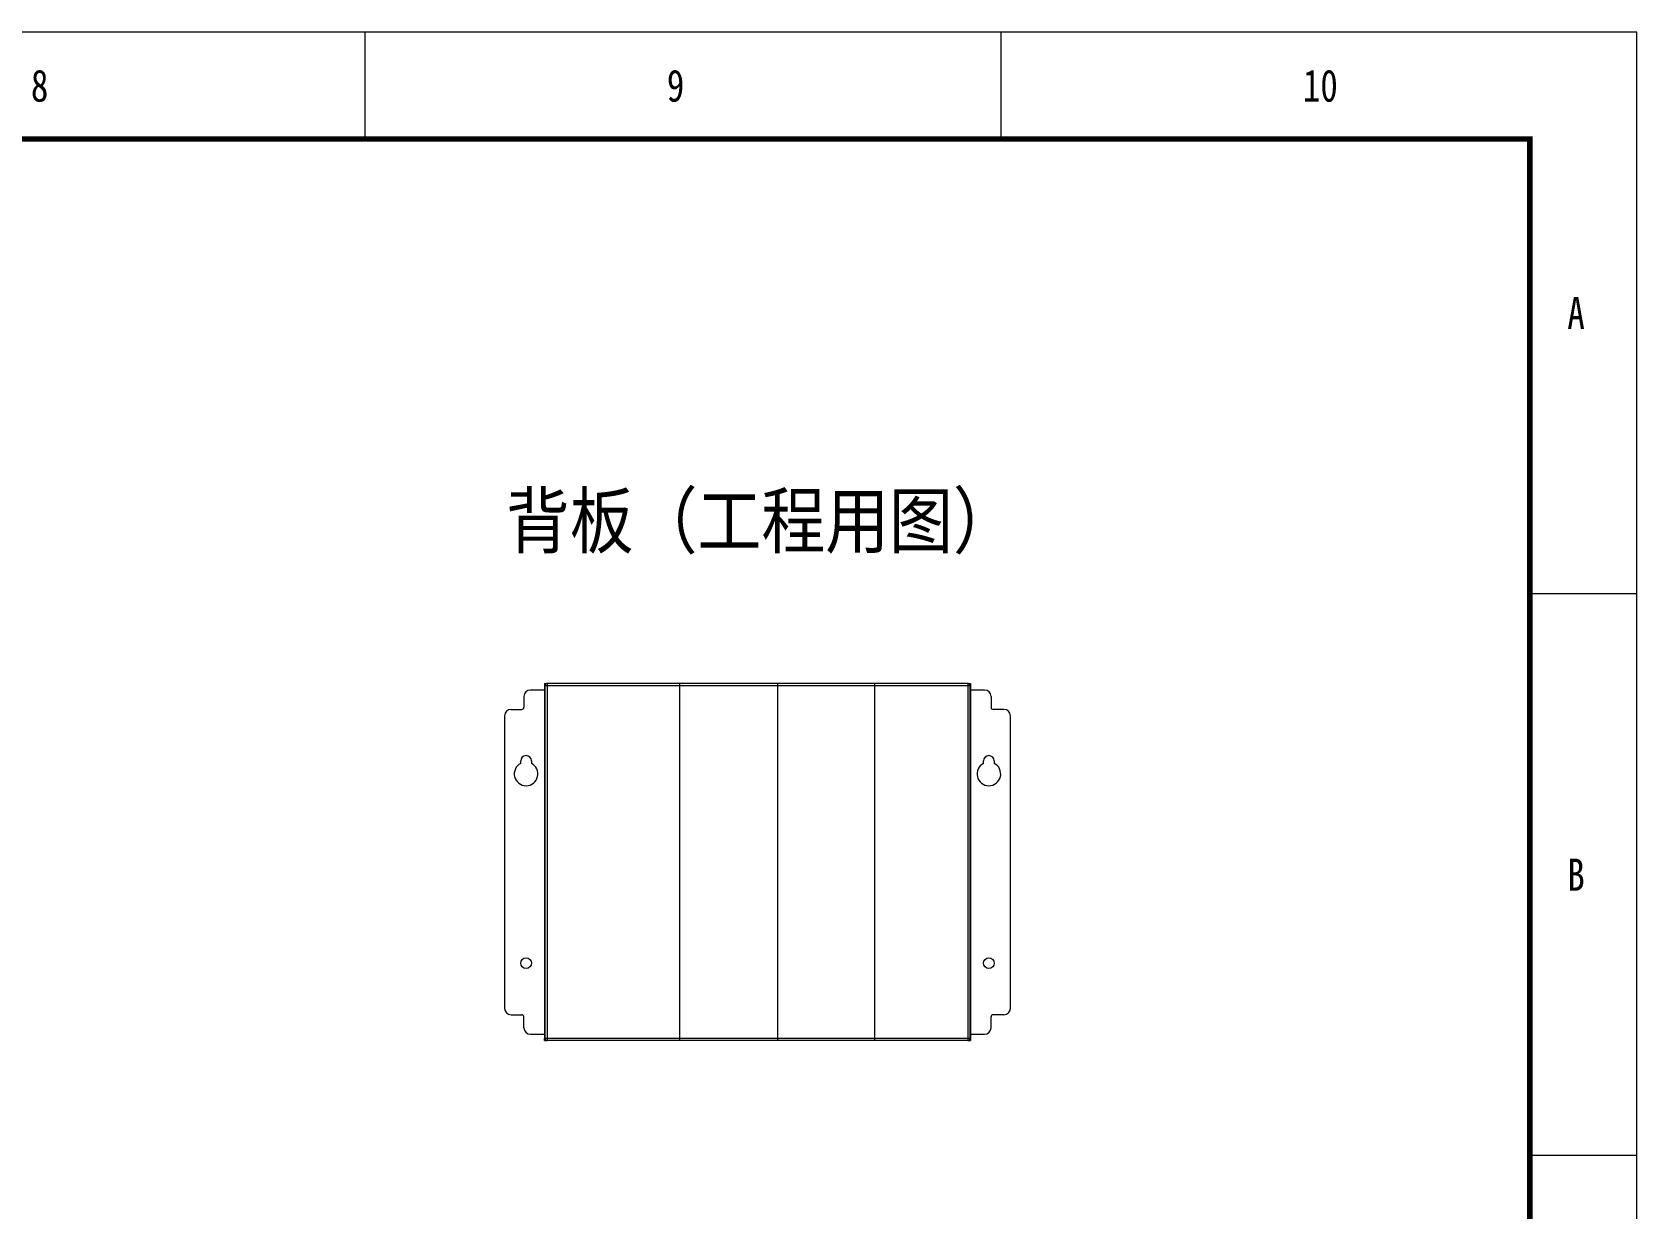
# Model space of a CAD drawing. Header units: millimetres. Extents: x 33157 to 59611, y -29750 to 1750.
# Drawn here: x 55315 to 56060, y -3295 to -2748 of the extents above; entities that cross this region are included whole.
import ezdxf

# ---------------------------------------------------------------- set-up
doc = ezdxf.new("R2010")
doc.units = ezdxf.units.MM
doc.layers.get('0').update_dxf_attribs({"lineweight": 18})
for name, color, linetype, lineweight in [('4CAODIZUOXIADXF_CONTINUOUS_LINE', 7, 'Continuous', 18), ('LKC233_DXF_CONTINUOUS_LINE', 7, 'Continuous', 18), ('YOUCEGUDINGEDXF_CONTINUOUS_LINE', 7, 'Continuous', 18), ('ZUOCEGUDINGEDXF_CONTINUOUS_LINE', 7, 'Continuous', 18), ('细实线', 7, 'Continuous', 20)]:
    doc.layers.add(name, color=color, linetype=linetype, lineweight=lineweight)
doc.styles.add('HZ', font='arial.ttf')
doc.styles.get("Standard").update_dxf_attribs({"font": ''})
doc.styles.add('STYLE1', font='')
doc.styles.get('Standard').set_extended_font_data('宋体')
doc.styles.get('STYLE1').set_extended_font_data('宋体')

# ---------------------------------------------------------------- blocks, each defined once
blk = doc.blocks.new('和利时横图框')
for p, q in [((52460.65, 2358.48), (52460.65, 2308.73)), ((52756.12, 2358.48), (52756.12, 2308.73)), ((53051.59, 2097.33), (53001.84, 2097.33)), ((53051.59, 1836.19), (53001.84, 1836.19))]:
    blk.add_line(p, q)
blk.add_lwpolyline([(50096.91, 269.31), (53051.59, 269.31), (53051.59, 2358.48), (50096.91, 2358.48)], close=True)
blk.add_lwpolyline([(50221.27, 319.05, 2.49, 2.49, 0), (53001.84, 319.05, 2.49, 2.49, 0), (53001.84, 2308.73, 2.49, 2.49, 0), (50221.27, 2308.73, 2.49, 2.49, 0)], format="xyseb", close=True)
at = {"width": 0.8}
for s, height, p in [('8', 14.92, (52305.46, 2326.14)), ('9', 14.92, (52600.92, 2326.14)), ('10', 14.923, (52896.39, 2326.14)), ('A', 14.92, (53019.25, 2220.44)), ('B', 14.92, (53019.25, 1959.3))]:
    blk.add_text(s, height=height, dxfattribs=at).set_placement(p)
at = {"style": 'HZ'}
for tag, p, height in [('北京和利时自动化驱动技术有限公司', (51649.92, 520.69), 24.79), ('图纸阶段', (52857.22, 518.92), 24.79), ('图纸名称', (52301.11, 424.67), 42.5), ('会签人', (51825.94, 376.93), 24)]:
    blk.add_attdef(tag, p, '', height=height, dxfattribs=at)
at = {"color": 3, "style": 'HZ'}
for tag, p, height in [('工程名称', (52244.96, 517.73), 28.33), ('设计人', (51828.2, 464.14), 24), ('设计时间', (52033.27, 464.54), 24), ('审核人', (51826.82, 419.74), 24), ('设计时间', (52033.27, 421.17), 24), ('图纸编号', (52420.84, 373.66), 24.79), ('批准人', (51828.28, 330.45), 24), ('设计时间', (52033.27, 331.46), 24)]:
    blk.add_attdef(tag, p, '', height=height, dxfattribs=at)
at = {"color": 0, "style": 'HZ'}
blk.add_attdef('页码', (52501.6, 331.93), '', height=20, dxfattribs=at)

msp = doc.modelspace()

# ---------------------------------------------------------------- linework, layer by layer
at = {"layer": '4CAODIZUOXIADXF_CONTINUOUS_LINE', "color": 3, "linetype": 'Continuous'}
for p, q in [((55552.89, -3051.2), (55553.89, -3051.2)), ((55749.89, -3051.2), (55750.89, -3051.2)), ((55552.89, -3217.2), (55553.89, -3217.2)), ((55749.89, -3217.2), (55750.89, -3217.2))]:
    msp.add_line(p, q, dxfattribs=at)
at = {"layer": '4CAODIZUOXIADXF_CONTINUOUS_LINE', "color": 7, "linetype": 'Continuous'}
for p, q in [((55552.89, -3051.2), (55552.89, -3052.2)), ((55750.89, -3051.2), (55750.89, -3052.2)), ((55552.89, -3217.2), (55552.89, -3216.2)), ((55750.89, -3217.2), (55750.89, -3216.2))]:
    msp.add_line(p, q, dxfattribs=at)
at = {"layer": 'LKC233_DXF_CONTINUOUS_LINE', "color": 7, "linetype": 'Continuous'}
for p, q in [((55578.48, -3052.2), (55552.89, -3052.2)), ((55552.89, -3052.2), (55552.89, -3216.2)), ((55553.16, -3052.2), (55553.16, -3216.2)), ((55749.89, -3051.2), (55553.89, -3051.2)), ((55554.16, -3051.2), (55554.16, -3217.2)), ((55750.89, -3052.2), (55554.16, -3052.2)), ((55749.63, -3051.2), (55749.63, -3217.2)), ((55750.63, -3216.2), (55750.63, -3052.2)), ((55750.89, -3216.2), (55750.89, -3052.2)), ((55578.48, -3216.2), (55552.89, -3216.2)), ((55749.89, -3217.2), (55553.89, -3217.2)), ((55750.89, -3216.2), (55554.16, -3216.2))]:
    msp.add_line(p, q, dxfattribs=at)
for centre, radius, start, end in [((55554.16, -3052.2), 1, 90.0105, 180.0105), ((55749.63, -3052.21), 1.01, 75.01497, 89.92374), ((55749.63, -3052.2), 1, 359.99291, 74.99147), ((55554.16, -3216.2), 1, 179.99291, 254.99147), ((55554.16, -3216.2), 1.01, 255.01497, 269.92374), ((55749.63, -3216.2), 1, 270.0105, 0.0105)]:
    msp.add_arc(centre, radius, start, end, dxfattribs=at)
for centre, start_param, end_param in [((55553.89, -3052.2), 4.712389, 6.283185), ((55749.89, -3052.2), 3.141593, 4.712389), ((55553.89, -3216.2), 0, 1.570796), ((55749.89, -3216.2), 1.570796, 3.141593)]:
    msp.add_ellipse(centre, major_axis=(-1, 0), ratio=0.999657, start_param=start_param, end_param=end_param, dxfattribs=at)
at = {"layer": 'YOUCEGUDINGEDXF_CONTINUOUS_LINE', "color": 7, "linetype": 'Continuous'}
for p, q in [((55757.39, -3054.2), (55750.89, -3054.2)), ((55760.39, -3057.2), (55760.39, -3062.2)), ((55766.39, -3063.2), (55761.39, -3063.2)), ((55769.39, -3202.2), (55769.39, -3066.2)), ((55756.89, -3088.31), (55756.89, -3087.2)), ((55761.89, -3087.2), (55761.89, -3088.31)), ((55766.39, -3205.2), (55761.39, -3205.2)), ((55760.39, -3211.2), (55760.39, -3206.2)), ((55750.89, -3214.2), (55757.39, -3214.2))]:
    msp.add_line(p, q, dxfattribs=at)
msp.add_circle((55759.39, -3181.2), 2.5, dxfattribs=at)
for centre, radius, start, end in [((55757.39, -3057.2), 3, 0, 90), ((55761.39, -3062.2), 1, 180, 270), ((55766.39, -3066.2), 3, 360, 90), ((55759.39, -3087.2), 2.5, 0, 180), ((55759.39, -3093.2), 5.5, 117.03569, 62.96431), ((55761.39, -3206.2), 1, 90, 180), ((55766.39, -3202.2), 3, 270, 0), ((55757.39, -3211.2), 3, 270, 0)]:
    msp.add_arc(centre, radius, start, end, dxfattribs=at)
at = {"layer": 'ZUOCEGUDINGEDXF_CONTINUOUS_LINE', "color": 7, "linetype": 'Continuous'}
for p, q in [((55552.89, -3054.2), (55546.39, -3054.2)), ((55537.39, -3063.2), (55542.39, -3063.2)), ((55543.39, -3057.2), (55543.39, -3062.2)), ((55534.39, -3066.2), (55534.39, -3202.2)), ((55541.89, -3088.31), (55541.89, -3087.2)), ((55546.89, -3087.2), (55546.89, -3088.31)), ((55537.39, -3205.2), (55542.39, -3205.2)), ((55543.39, -3211.2), (55543.39, -3206.2)), ((55546.39, -3214.2), (55552.89, -3214.2))]:
    msp.add_line(p, q, dxfattribs=at)
msp.add_circle((55544.39, -3181.2), 2.5, dxfattribs=at)
for centre, radius, start, end in [((55546.39, -3057.2), 3, 90, 180), ((55537.39, -3066.2), 3, 90, 180), ((55542.39, -3062.2), 1, 270, 0), ((55544.39, -3087.2), 2.5, 0, 180), ((55544.39, -3093.2), 5.5, 117.03569, 62.96431), ((55537.39, -3202.2), 3, 180, 270), ((55542.39, -3206.2), 1, 0, 90), ((55546.39, -3211.2), 3, 180, 270)]:
    msp.add_arc(centre, radius, start, end, dxfattribs=at)
at = {"layer": '细实线'}
for p, q in [((55552.89, -3051.2), (55552.89, -3217.2)), ((55615.59, -3051.2), (55615.59, -3217.2)), ((55661.19, -3051.2), (55661.19, -3217.2)), ((55706.19, -3051.2), (55706.19, -3217.2)), ((55750.89, -3051.2), (55750.89, -3217.2))]:
    msp.add_line(p, q, dxfattribs=at)

# ---------------------------------------------------------------- block references
msp.add_blockref('和利时横图框', (3008.87, -5106.82), dxfattribs=at)

# ---------------------------------------------------------------- texts
at = {"color": 0, "style": 'STYLE1', "width": 0.87}
msp.add_text('背板（工程用图）', height=25, dxfattribs=at).set_placement((55535.02, -2987.98))

doc.saveas('drawing.dxf')
